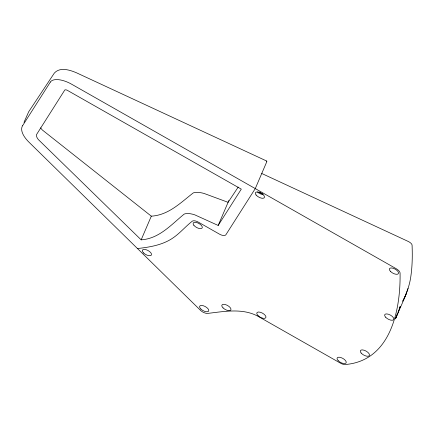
<?xml version="1.0" encoding="UTF-8"?>
<svg xmlns="http://www.w3.org/2000/svg" width="434" height="434" viewBox="0 0 434 434"><rect width="100%" height="100%" fill="white"/><g stroke="black" fill="none" stroke-linecap="round" stroke-linejoin="round"><path stroke-width="0.65" d="M403.463 299.802L405.166 296.362L408.058 288.442M395.51 318.898C401.059 304.831 408.882 291.382 410.868 276.176C412.354 265.89 412.484 255.474 412.072 245.107A5.74 2.306 23.2 0 0 408.009 241.337L261.751 173.475M397.615 313.153L395.689 318.149L398.206 312.502L400.267 306.29L399.54 308.162M398.097 311.905L398.819 310.033M141.158 239.85C159.213 238.662 171.246 224.66 184.2 214.071A17.143 7.769 28.7 0 1 194.757 214.835L218.172 225.452L241.293 189.137L67.156 90.223A2.788 1.264 28.7 0 0 64.802 89.99L36.467 134.681A12.472 5.653 28.7 0 0 38.376 139.602L141.158 239.85L151.309 216.165C168.457 215.166 180.609 202.732 193.271 192.902A17.214 6.917 23.2 0 1 203.942 193.407L228.089 202.32L238.195 187.081M218.172 225.452L228.864 200.508M23.984 122.377L28.736 111.679L54.337 73.08C59.984 66.744 69.831 69.972 76.406 72.755L266.823 161.101M403.962 298.776L406.484 293.183M402.98 300.529L403.636 299.395M402.578 301.326L403.208 300.29M22.622 125.648L50.344 82.091M137.48 248.552C149.969 247.125 162.907 245.036 173.421 237.642C180.278 232.841 185.676 226.347 192.251 221.21A5.729 2.593 28.7 0 1 198.381 222.154L219.468 234.138A5.734 2.599 28.7 0 0 225.127 235.353L225.87 234.783L255.273 188.595L265.89 163.819A4.779 0.32 -65.1 0 0 266.72 161.177M151.309 216.165L42.456 130.086A12.391 4.98 23.2 0 1 40.693 127.808M22.611 125.643A28.883 13.085 28.7 0 0 29.089 142.292L200.535 310.359A5.642 2.555 28.7 0 0 203.904 312.594L205.19 313.066A5.788 2.62 28.7 0 0 207.821 313.381C224.286 311.476 242.644 307.923 257.991 316.277L340.451 363.149A5.74 2.604 28.7 0 0 345.589 364.506C390.622 360.546 400.696 310.077 400.067 273.116A5.794 2.626 28.7 0 0 396.264 268.738L71.697 84.245A19.085 8.647 28.7 0 0 50.322 82.08M263.031 194.654A5.089 2.045 23.2 0 1 257.46 192.007M262.619 193.466A2.718 1.096 23.2 0 1 262.022 193.385M261.371 193.217A2.718 1.096 23.2 0 1 260.085 192.642M259.543 192.278A2.718 1.096 23.2 0 1 259.114 191.893M256.136 195.061A5.099 2.311 28.7 0 0 264.089 197.915A5.099 2.311 28.7 0 0 259.478 192.408A5.099 2.311 28.7 0 0 256.136 195.061M390.746 271.662A5.121 2.322 28.7 0 0 398.445 273.594A5.121 2.322 28.7 0 0 392.689 268.141A5.121 2.322 28.7 0 0 390.746 271.662M385.604 317.194A5.121 2.322 28.7 0 0 393.529 319.798A5.121 2.322 28.7 0 0 388.56 314.276A5.121 2.322 28.7 0 0 385.604 317.194M361.169 353.075A5.121 2.322 28.7 0 0 369.128 355.842A5.121 2.322 28.7 0 0 364.376 350.314A5.121 2.322 28.7 0 0 361.169 353.075M338.146 360.638A5.121 2.322 28.7 0 0 346.012 363.019A5.121 2.322 28.7 0 0 340.761 357.507A5.121 2.322 28.7 0 0 338.146 360.638M258.04 315.621A5.121 2.322 28.7 0 0 265.809 317.726A5.121 2.322 28.7 0 0 260.237 312.247A5.121 2.322 28.7 0 0 258.04 315.621M223.065 307.907A5.121 2.322 28.7 0 0 230.834 310.012A5.121 2.322 28.7 0 0 225.262 304.532A5.121 2.322 28.7 0 0 223.065 307.907M200.866 309.035A5.121 2.322 28.7 0 0 208.635 311.14A5.121 2.322 28.7 0 0 203.063 305.661A5.121 2.322 28.7 0 0 200.866 309.035M143.6 252.968A5.121 2.322 28.7 0 0 151.379 255.094A5.121 2.322 28.7 0 0 145.829 249.61A5.121 2.322 28.7 0 0 143.6 252.968M193.879 225.333A5.121 2.322 28.7 0 0 201.87 228.295A5.121 2.322 28.7 0 0 197.383 222.772A5.121 2.322 28.7 0 0 193.879 225.333"/></g></svg>
